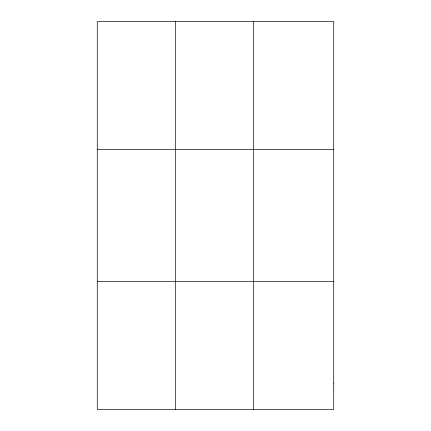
<?xml version="1.0" encoding="UTF-8"?>
<svg xmlns="http://www.w3.org/2000/svg" width="431" height="431" viewBox="0 0 431 431"><rect width="100%" height="100%" fill="white"/><g stroke="black" fill="none" stroke-linecap="round" stroke-linejoin="round"><path stroke-width="0.65" d="M175.304 21.55L175.304 409.45M253.336 21.55L253.336 409.45M97.271 149.557L333.729 149.557M97.271 281.443L333.729 281.443M333.729 383.849L333.729 409.45L97.271 409.45L97.271 21.55L333.729 21.55L333.729 383.849"/></g></svg>
